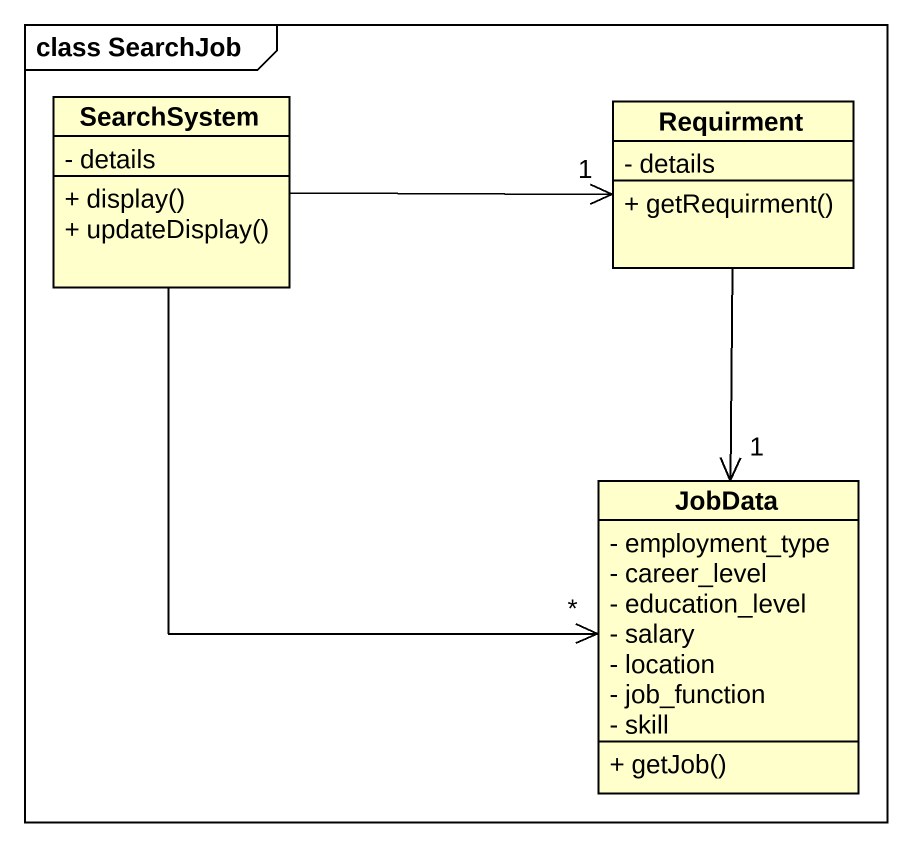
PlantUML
@startuml
mainframe class SearchJob
hide circle
hide empty members
skinparam classAttributeIconSize 0
class SearchSystem {
  - details
  + display()
  + updateDisplay()
}
class Requirment {
  - details
  + getRequirment()
}
class JobData {
  - employment_type
  - career_level
  - education_level
  - salary
  - location
  - job_function
  - skill
  + getJob()
}
SearchSystem -right-> "1" Requirment
SearchSystem --> "*" JobData
Requirment --> "1" JobData
@enduml
